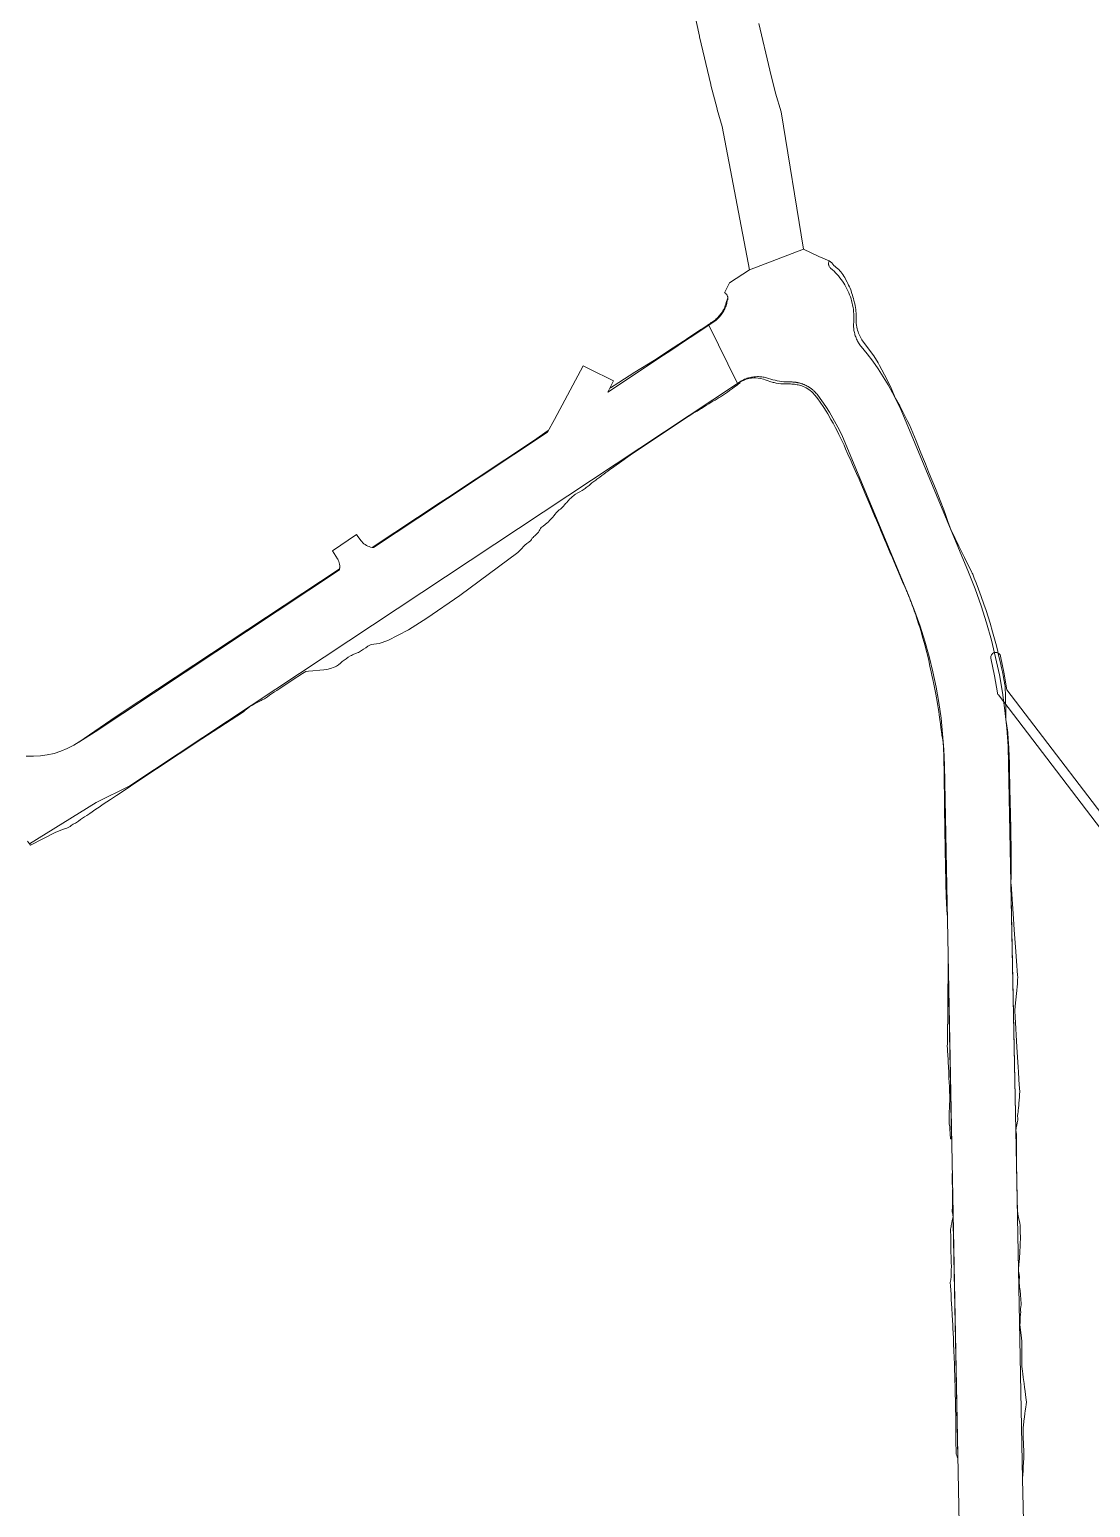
# Model space of a CAD drawing. Header units: inches. Extents: x 704148 to 723432, y 7075344 to 7101810.
# Drawn here: x 720169 to 720598, y 7085304 to 7085902 of the extents above; entities that cross this region are included whole.
import ezdxf

# ---------------------------------------------------------------- set-up
doc = ezdxf.new("R2010")
doc.units = ezdxf.units.IN
doc.header["$MEASUREMENT"] = 0
doc.layers.add('gisdb.gisadmin', color=7, linetype='Continuous', lineweight=9, true_color=0xccf5fc)

msp = doc.modelspace()

# ---------------------------------------------------------------- linework, layer by layer
at = {"layer": 'gisdb.gisadmin'}
for points in [[(720463.8205, 7085904.3184), (720468.2284, 7085885.3563), (720470.6295, 7085876.1181), (720472.81, 7085868.5493), (720481.9251, 7085813.0312), (720460.1099, 7085804.6595), (720449.0292, 7085862.5917), (720447.0461, 7085869.4752), (720446.9595, 7085869.7912), (720444.4766, 7085879.3445), (720444.3993, 7085879.6586), (720439.9232, 7085898.914), (720439.863, 7085899.1863), (720433.5519, 7085928.1522)], [(720545.5714, 7085255.9125), (720538.8024, 7085604.4166), (720538.5696, 7085610.8233), (720538.1223, 7085617.1642), (720537.4598, 7085623.4863), (720536.5829, 7085629.7822), (720535.4924, 7085636.0447), (720534.1897, 7085642.2665), (720532.6763, 7085648.4404), (720530.954, 7085654.5593), (720529.0246, 7085660.6162), (720526.8906, 7085666.6039), (720524.5542, 7085672.5157), (720498.723, 7085734.7608), (720497.6133, 7085737.3182), (720496.4223, 7085739.8387), (720495.1512, 7085742.3198), (720493.8012, 7085744.7588), (720492.3737, 7085747.1534), (720490.8703, 7085749.501), (720489.2924, 7085751.7992), (720487.6417, 7085754.0457), (720487.3517, 7085754.4139), (720487.0491, 7085754.7719), (720486.7343, 7085755.1191), (720486.3525, 7085755.5119), (720486.1787, 7085755.6749), (720486.0148, 7085755.8321), (720485.8354, 7085755.9892), (720485.6664, 7085756.1405), (720485.4815, 7085756.2915), (720485.3075, 7085756.4367), (720485.1173, 7085756.5815), (720484.9386, 7085756.7204), (720484.7433, 7085756.8587), (720484.5602, 7085756.9912), (720484.36, 7085757.123), (720484.1726, 7085757.2487), (720483.9677, 7085757.3738), (720483.7764, 7085757.4928), (720483.567, 7085757.611), (720483.3721, 7085757.7231), (720483.1583, 7085757.8343), (720482.96, 7085757.9393), (720482.742, 7085758.0433), (720482.5408, 7085758.1411), (720482.3187, 7085758.238), (720482.1148, 7085758.3284), (720481.8889, 7085758.4179), (720481.6827, 7085758.501), (720481.4529, 7085758.583), (720481.2448, 7085758.6585), (720481.0113, 7085758.7329), (720480.8312, 7085758.7913), (720480.8016, 7085758.7998), (720480.5645, 7085758.8676), (720480.3542, 7085758.9278), (720480.113, 7085758.9869), (720479.9024, 7085759.0393), (720479.657, 7085759.0906), (720479.4471, 7085759.1351), (720479.1969, 7085759.1785), (720478.9887, 7085759.2152), (720478.7326, 7085759.2507), (720478.5279, 7085759.2795), (720478.2633, 7085759.3069), (720478.0651, 7085759.3278), (720477.7865, 7085759.3471), (720477.6009, 7085759.3602), (720477.2909, 7085759.371), (720477.1359, 7085759.3766), (720476.6706, 7085759.3769), (720475.7659, 7085759.3778), (720474.8618, 7085759.4101), (720473.9594, 7085759.4739), (720473.0598, 7085759.5691), (720472.164, 7085759.6954), (720471.2731, 7085759.8529), (720470.3882, 7085760.0413), (720469.5105, 7085760.2603), (720468.6409, 7085760.5098), (720467.7805, 7085760.7894), (720467.3413, 7085760.9322), (720466.8975, 7085761.0599), (720466.4496, 7085761.1724), (720465.9982, 7085761.2695), (720465.5436, 7085761.3511), (720465.0866, 7085761.417), (720464.6275, 7085761.4674), (720464.167, 7085761.502), (720463.7056, 7085761.5208), (720463.2438, 7085761.5238), (720462.7822, 7085761.5111), (720462.3213, 7085761.4825), (720461.8616, 7085761.4382), (720461.4037, 7085761.3782), (720460.9482, 7085761.3026), (720460.4955, 7085761.2115), (720460.0808, 7085761.1131), (720459.8581, 7085761.0534), (720459.6295, 7085760.9919), (720459.4158, 7085760.9255), (720459.2203, 7085760.8658), (720459.19, 7085760.8554), (720458.9782, 7085760.7826), (720458.7552, 7085760.7049), (720458.7237, 7085760.6939), (720458.5457, 7085760.6249), (720458.3254, 7085760.5408), (720458.1189, 7085760.4525), (720457.9018, 7085760.3611), (720457.6982, 7085760.2657), (720457.4503, 7085760.1496), (720457.0748, 7085759.9577), (720456.8772, 7085759.8497), (720456.8673, 7085759.8514), (720456.182, 7085759.4458), (720455.1622, 7085758.7698), (720443.596, 7085782.2964), (720445.3169, 7085783.4372), (720445.6948, 7085783.697), (720446.0636, 7085783.9695), (720446.423, 7085784.2544), (720446.7724, 7085784.5513), (720447.1116, 7085784.8599), (720447.4401, 7085785.1798), (720447.7576, 7085785.5108), (720448.0636, 7085785.8523), (720448.3578, 7085786.204), (720448.64, 7085786.5655), (720448.9097, 7085786.9363), (720449.1666, 7085787.3162), (720449.4105, 7085787.7045), (720449.6411, 7085788.1009), (720449.858, 7085788.5049), (720450.0611, 7085788.916), (720450.2502, 7085789.3338), (720450.4249, 7085789.7577), (720450.5852, 7085790.1874), (720450.7307, 7085790.6222), (720450.8615, 7085791.0618), (720450.9772, 7085791.5055), (720451.2493, 7085792.5344), (720451.3002, 7085792.7465), (720451.3485, 7085793.0705), (720451.337, 7085793.5073), (720451.304, 7085793.6692), (720451.2716, 7085793.8284), (720451.2716, 7085793.8285), (720451.2497, 7085793.9356), (720451.0895, 7085794.3422), (720450.8611, 7085794.7147), (720450.5714, 7085795.042), (720450.4532, 7085795.136), (720450.315, 7085795.2459), (720450.3149, 7085795.2459), (720450.1332, 7085795.3662), (720450.1331, 7085795.3662), (720450.0715, 7085795.4002), (720449.9725, 7085795.4548), (720452.0002, 7085799.4721), (720460.1099, 7085804.6595), (720481.9251, 7085813.0312), (720488.1483, 7085810.1393), (720492.2119, 7085808.2913), (720492.2446, 7085808.2764), (720492.241, 7085808.2753), (720492.1476, 7085808.0385), (720492.0784, 7085807.7909), (720492.0349, 7085807.5376), (720492.0177, 7085807.2811), (720492.0268, 7085807.0242), (720492.0622, 7085806.7696), (720492.1236, 7085806.52), (720492.2102, 7085806.278), (720492.3212, 7085806.0462), (720492.4554, 7085805.8269), (720492.6114, 7085805.6226), (720492.7877, 7085805.4352), (720493.5859, 7085804.7447), (720494.2346, 7085804.1437), (720494.8625, 7085803.5211), (720495.4689, 7085802.8774), (720496.053, 7085802.2135), (720496.6143, 7085801.5301), (720497.1519, 7085800.828), (720497.6654, 7085800.108), (720498.1541, 7085799.371), (720498.6174, 7085798.6178), (720499.0549, 7085797.8493), (720499.466, 7085797.0663), (720499.8502, 7085796.2698), (720500.2071, 7085795.4608), (720500.5363, 7085794.64), (720500.8373, 7085793.8085), (720501.11, 7085792.9673), (720501.3538, 7085792.1173), (720501.5687, 7085791.2594), (720501.7542, 7085790.3948), (720501.9102, 7085789.5244), (720502.0365, 7085788.6491), (720502.133, 7085787.7701), (720502.1995, 7085786.8883), (720502.236, 7085786.0047), (720502.2424, 7085785.1205), (720502.2188, 7085784.2365), (720502.1651, 7085783.3538), (720502.1375, 7085782.9018), (720502.1251, 7085782.4491), (720502.1279, 7085781.9963), (720502.1458, 7085781.5438), (720502.1789, 7085781.0922), (720502.2272, 7085780.6419), (720502.2905, 7085780.1935), (720502.3688, 7085779.7475), (720502.4621, 7085779.3043), (720502.5701, 7085778.8646), (720502.6929, 7085778.4287), (720502.8301, 7085777.9972), (720502.9818, 7085777.5705), (720503.1477, 7085777.1491), (720503.3277, 7085776.7336), (720503.5215, 7085776.3243), (720503.7289, 7085775.9217), (720503.9497, 7085775.5264), (720504.1836, 7085775.1386), (720504.4304, 7085774.7589), (720504.6898, 7085774.3877), (720504.9615, 7085774.0255), (720505.2452, 7085773.6725), (720507.6084, 7085770.7327), (720509.8721, 7085767.7157), (720512.034, 7085764.6249), (720514.0914, 7085761.4636), (720516.0422, 7085758.2354), (720517.8842, 7085754.9439), (720519.6153, 7085751.5927), (720521.2336, 7085748.1857), (720522.7372, 7085744.7265), (720548.5685, 7085682.4814), (720551.2297, 7085675.7477), (720553.6605, 7085668.9274), (720555.858, 7085662.0284), (720557.8199, 7085655.0587), (720559.5437, 7085648.0264), (720561.0275, 7085640.9396), (720562.2696, 7085633.8064), (720563.2685, 7085626.6351), (720564.0231, 7085619.434), (720564.5325, 7085612.2114), (720564.7961, 7085604.9757), (720567.6716, 7085456.9381), (720570.4107, 7085315.9209), (720570.4107, 7085315.9208), (720570.7374, 7085299.1021)], [(720167.8549, 7085608.1873), (720170.6852, 7085608.0765), (720173.5143, 7085608.2129), (720176.3208, 7085608.5954), (720179.0833, 7085609.2209), (720181.7807, 7085610.0849), (720184.3926, 7085611.1807), (720187.108, 7085612.6099), (720195.6135, 7085618.0231), (720206.8236, 7085625.3442), (720294.4632, 7085683.4389), (720294.5162, 7085684.5332), (720294.4941, 7085685.0999), (720294.4228, 7085685.6624), (720294.3028, 7085686.2164), (720294.3027, 7085686.2166), (720294.3027, 7085686.2168), (720294.1348, 7085686.7582), (720293.9203, 7085687.2831), (720293.661, 7085687.7871), (720293.6609, 7085687.7874), (720293.6607, 7085687.7877), (720293.6133, 7085687.8797), (720291.5161, 7085691.1134), (720301.2541, 7085697.6962), (720301.5287, 7085697.319), (720302.9848, 7085695.3186), (720302.9849, 7085695.3184), (720303.3653, 7085694.8409), (720303.7861, 7085694.3983), (720304.2437, 7085693.9942), (720304.2438, 7085693.9941), (720304.2439, 7085693.9941), (720304.735, 7085693.6313), (720305.256, 7085693.3127), (720305.8027, 7085693.0407), (720306.3711, 7085692.8173), (720306.9567, 7085692.6444), (720307.5553, 7085692.5232), (720308.0739, 7085692.4612), (720378.4757, 7085739.1293), (720381.2145, 7085744.2031), (720392.8977, 7085765.8467), (720395.2545, 7085764.6998), (720405.1829, 7085759.8678), (720402.8474, 7085755.2849), (720402.8475, 7085755.285), (720402.8475, 7085755.2849), (720419.6217, 7085766.4043), (720419.6218, 7085766.4043), (720423.9016, 7085769.288), (720428.27, 7085772.1377), (720434.1758, 7085776.1124), (720438.0267, 7085778.6046), (720438.5796, 7085778.9711), (720443.596, 7085782.2964), (720455.1622, 7085758.7698), (720209.7319, 7085596.0784), (720196.1205, 7085589.3473), (720169.1621, 7085572.6732), (720168.3445, 7085573.6979)], [(720663.0069, 7085498.765), (720560.6403, 7085632.8506), (720560.4811, 7085633.0941), (720560.3391, 7085633.4126), (720560.2586, 7085633.7268), (720559.0839, 7085640.5855), (720557.6152, 7085647.6686), (720557.5982, 7085647.7611), (720557.5738, 7085648.109), (720557.6101, 7085648.4558), (720557.7061, 7085648.791), (720557.8589, 7085649.1045), (720558.0638, 7085649.3866), (720558.3145, 7085649.6289), (720558.6035, 7085649.824), (720558.922, 7085649.9659), (720559.2603, 7085650.0504), (720559.6082, 7085650.0749), (720559.955, 7085650.0385), (720560.2902, 7085649.9425), (720560.6037, 7085649.7897), (720560.8858, 7085649.5849), (720561.1281, 7085649.3341), (720561.3232, 7085649.0452), (720561.4651, 7085648.7266), (720561.5326, 7085648.4809), (720563.0087, 7085641.3624), (720563.0217, 7085641.2939), (720564.1189, 7085634.8872), (720666.1415, 7085501.2523)]]:
    msp.add_lwpolyline(points, dxfattribs=at)
for points in [[(720565.7315, 7085556.9173), (720565.7296, 7085556.9155), (720564.7961, 7085604.9757), (720564.5325, 7085612.2114), (720564.0231, 7085619.434), (720563.2685, 7085626.6351), (720562.2696, 7085633.8064), (720561.0275, 7085640.9396), (720559.5437, 7085648.0264), (720557.8199, 7085655.0587), (720555.858, 7085662.0284), (720553.6605, 7085668.9274), (720551.2297, 7085675.7477), (720548.5685, 7085682.4814), (720522.7372, 7085744.7265), (720521.2336, 7085748.1857), (720519.6153, 7085751.5927), (720517.8842, 7085754.9439), (720516.0422, 7085758.2354), (720514.0914, 7085761.4636), (720512.034, 7085764.6249), (720509.8721, 7085767.7157), (720507.6084, 7085770.7327), (720505.2452, 7085773.6725), (720504.9615, 7085774.0255), (720504.6898, 7085774.3877), (720504.4304, 7085774.7589), (720504.1836, 7085775.1386), (720503.9497, 7085775.5264), (720503.7289, 7085775.9217), (720503.5215, 7085776.3243), (720503.3277, 7085776.7336), (720503.1477, 7085777.1491), (720502.9818, 7085777.5705), (720502.8301, 7085777.9972), (720502.6929, 7085778.4287), (720502.5701, 7085778.8646), (720502.4621, 7085779.3043), (720502.3688, 7085779.7475), (720502.2905, 7085780.1935), (720502.2272, 7085780.6419), (720502.1789, 7085781.0922), (720502.1458, 7085781.5438), (720502.1279, 7085781.9963), (720502.1251, 7085782.4491), (720502.1375, 7085782.9018), (720502.1651, 7085783.3538), (720502.2188, 7085784.2365), (720502.2424, 7085785.1205), (720502.236, 7085786.0047), (720502.1995, 7085786.8883), (720502.133, 7085787.7701), (720502.0365, 7085788.6491), (720501.9102, 7085789.5244), (720501.7542, 7085790.3948), (720501.5687, 7085791.2594), (720501.3538, 7085792.1173), (720501.11, 7085792.9673), (720500.8373, 7085793.8085), (720500.5363, 7085794.64), (720500.2071, 7085795.4608), (720499.8502, 7085796.2698), (720499.466, 7085797.0663), (720499.0549, 7085797.8493), (720498.6174, 7085798.6178), (720498.1541, 7085799.371), (720497.6654, 7085800.108), (720497.1519, 7085800.828), (720496.6143, 7085801.5301), (720496.053, 7085802.2135), (720495.4689, 7085802.8774), (720494.8625, 7085803.5211), (720494.2346, 7085804.1437), (720493.5859, 7085804.7447), (720492.7877, 7085805.4352), (720492.6114, 7085805.6226), (720492.4554, 7085805.8269), (720492.3212, 7085806.0462), (720492.2102, 7085806.278), (720492.1236, 7085806.52), (720492.0622, 7085806.7696), (720492.0268, 7085807.0242), (720492.0177, 7085807.2811), (720492.0349, 7085807.5376), (720492.0784, 7085807.7909), (720492.1476, 7085808.0385), (720492.241, 7085808.2753), (720492.2446, 7085808.2764), (720493.317, 7085807.5358), (720493.6957, 7085806.9483), (720494.1816, 7085806.5137), (720494.6711, 7085806.0852), (720495.1487, 7085805.6415), (720495.6691, 7085805.2566), (720496.148, 7085804.8165), (720496.5911, 7085804.3304), (720497.0211, 7085803.8292), (720497.4273, 7085803.2994), (720497.8205, 7085802.7559), (720498.1867, 7085802.1812), (720498.5413, 7085801.5956), (720498.8808, 7085800.9951), (720499.5178, 7085799.7551), (720499.8281, 7085799.1318), (720500.1358, 7085798.5096), (720500.4274, 7085797.8729), (720500.7051, 7085797.2245), (720500.9641, 7085796.5594), (720501.4443, 7085795.2013), (720501.6647, 7085794.5081), (720501.8648, 7085793.798), (720502.051, 7085793.0785), (720502.2192, 7085792.3455), (720502.5957, 7085790.9406), (720502.7553, 7085790.2163), (720502.894, 7085789.4763), (720503.0109, 7085788.72), (720503.1047, 7085787.9468), (720503.1741, 7085787.1558), (720503.2175, 7085786.3461), (720503.2331, 7085785.5165), (720503.2191, 7085784.6658), (720503.1938, 7085783.8127), (720503.2195, 7085783.017), (720503.2913, 7085782.2726), (720503.4019, 7085781.5711), (720503.5461, 7085780.9065), (720503.7201, 7085780.2741), (720503.9209, 7085779.6704), (720504.1465, 7085779.0926), (720504.395, 7085778.5382), (720505.4486, 7085776.3963), (720508.5747, 7085772.2784), (720510.2995, 7085769.9875), (720512.103, 7085767.0507), (720512.6665, 7085766.0496), (720515.5732, 7085760.462), (720517.2521, 7085756.8405), (720519.1099, 7085752.6996), (720520.7922, 7085749.744), (720523.8336, 7085743.8303), (720524.7422, 7085742.0419), (720526.0348, 7085738.7889), (720527.3561, 7085735.5479), (720529.0536, 7085731.3802), (720529.9958, 7085729.0645), (720531.1258, 7085726.2854), (720532.4432, 7085723.0427), (720533.3836, 7085720.7262), (720534.5113, 7085717.9461), (720535.4505, 7085715.6292), (720537.1397, 7085711.4581), (720538.5535, 7085707.714), (720539.4012, 7085705.3591), (720540.4177, 7085702.5328), (720541.4333, 7085699.7062), (720543.1746, 7085696.0981), (720544.722, 7085692.9508), (720545.3856, 7085691.6022), (720546.935, 7085688.4558), (720547.821, 7085686.658), (720548.9291, 7085684.4112), (720549.827, 7085682.5911), (720550.0929, 7085682.1213), (720550.2966, 7085681.6258), (720550.8994, 7085680.1361), (720551.6862, 7085678.1431), (720552.6424, 7085675.641), (720553.7494, 7085672.6233), (720554.8123, 7085669.5897), (720555.6641, 7085667.0499), (720556.4849, 7085664.4997), (720557.2746, 7085661.9397), (720558.3277, 7085658.3396), (720559.5913, 7085653.6851), (720560.2491, 7085651.0873), (720560.7526, 7085649.0033), (720561.4697, 7085645.8682), (720561.9223, 7085643.7723), (720562.2484, 7085642.1974), (720562.6652, 7085640.0938), (720562.8659, 7085639.0404), (720563.0615, 7085637.9861), (720563.1574, 7085637.4586), (720563.252, 7085636.9308), (720563.3453, 7085636.4027), (720563.3755, 7085635.8643), (720563.4257, 7085634.7865), (720563.4707, 7085633.7092), (720563.5451, 7085631.5559), (720563.5745, 7085630.4799), (720563.6253, 7085627.7924), (720563.6438, 7085625.1084), (720563.6395, 7085623.4999), (720563.7158, 7085622.9724), (720563.9661, 7085621.3915), (720564.1132, 7085620.3349), (720564.3241, 7085618.7482), (720564.42, 7085617.6863), (720564.6247, 7085615.0284), (720564.7314, 7085613.4325), (720564.8546, 7085611.3034), (720564.9081, 7085610.2383), (720564.9561, 7085609.173), (720565.0181, 7085607.5745), (720565.0678, 7085605.9756), (720565.105, 7085604.4141), (720565.1597, 7085601.9147), (720565.1922, 7085600.415), (720565.2567, 7085597.4157), (720565.3309, 7085593.9165), (720565.3937, 7085590.9171), (720565.4144, 7085589.9174), (720565.4453, 7085588.4177), (720565.4964, 7085585.9182), (720565.557, 7085582.9188), (720565.6069, 7085580.4193), (720565.6562, 7085577.9198), (720565.705, 7085575.4203), (720565.7627, 7085572.4208), (720565.7723, 7085571.9209), (720565.8008, 7085570.4212), (720565.8291, 7085568.9214), (720565.8479, 7085567.4215), (720565.8527, 7085566.4214), (720565.8403, 7085565.421), (720565.8278, 7085564.4206), (720565.8025, 7085562.4197), (720565.7833, 7085560.919), (720565.7639, 7085559.4184)], [(720445.3169, 7085783.4372), (720443.596, 7085782.2964), (720443.4463, 7085782.5556), (720443.8065, 7085782.7938), (720444.2236, 7085783.0696), (720444.6406, 7085783.3454), (720445.0577, 7085783.6212), (720445.4716, 7085783.9017), (720445.8752, 7085784.1977), (720446.2683, 7085784.5098), (720446.6506, 7085784.838), (720447.0221, 7085785.1826), (720447.3825, 7085785.5438), (720447.7316, 7085785.9221), (720448.069, 7085786.318), (720448.3945, 7085786.732), (720448.7075, 7085787.1647), (720449.0075, 7085787.6171), (720449.2938, 7085788.0902), (720449.5656, 7085788.585), (720449.822, 7085789.1032), (720450.0619, 7085789.6463), (720450.2837, 7085790.2167), (720450.4858, 7085790.8167), (720450.6659, 7085791.4499), (720451.3372, 7085793.4322), (720451.3151, 7085793.6146), (720451.337, 7085793.5073), (720451.3485, 7085793.0705), (720451.3002, 7085792.7465), (720451.2493, 7085792.5344), (720450.9772, 7085791.5055), (720450.8615, 7085791.0618), (720450.7307, 7085790.6222), (720450.5852, 7085790.1874), (720450.4249, 7085789.7577), (720450.2502, 7085789.3338), (720450.0611, 7085788.916), (720449.858, 7085788.5049), (720449.6411, 7085788.1009), (720449.4105, 7085787.7045), (720449.1666, 7085787.3162), (720448.9097, 7085786.9363), (720448.64, 7085786.5655), (720448.3578, 7085786.204), (720448.0636, 7085785.8523), (720447.7576, 7085785.5108), (720447.4401, 7085785.1798), (720447.1116, 7085784.8599), (720446.7724, 7085784.5513), (720446.423, 7085784.2544), (720446.0636, 7085783.9695), (720445.6948, 7085783.697)], [(720419.6217, 7085766.4043), (720402.8474, 7085755.2849), (720403.669, 7085756.897), (720403.8862, 7085757.0455), (720407.2916, 7085759.148), (720413.8055, 7085763.3259), (720421.6669, 7085768.2303), (720427.3419, 7085771.894), (720433.3801, 7085775.8988), (720434.6313, 7085776.7262), (720436.7166, 7085778.1052), (720438.3848, 7085779.2084), (720438.8018, 7085779.4842), (720439.2189, 7085779.76), (720439.6359, 7085780.0358), (720440.053, 7085780.3116), (720440.4701, 7085780.5874), (720440.8871, 7085780.8632), (720441.3042, 7085781.139), (720441.7212, 7085781.4148), (720442.1383, 7085781.6906), (720442.5553, 7085781.9664), (720442.9724, 7085782.2422), (720443.4463, 7085782.5556), (720443.596, 7085782.2964), (720438.5796, 7085778.9711), (720438.0267, 7085778.6046), (720434.1758, 7085776.1124)], [(720261.3946, 7085629.9307), (720260.0617, 7085629.2147), (720260.0475, 7085629.2481), (720259.4149, 7085628.8671), (720259.1875, 7085628.7355), (720258.7377, 7085628.5091), (720258.2982, 7085628.2672), (720257.8866, 7085627.9831), (720257.4904, 7085627.6759), (720256.7128, 7085627.039), (720256.3239, 7085626.7207), (720255.5459, 7085626.0832), (720255.1407, 7085625.7907), (720238.7858, 7085615.17), (720220.4315, 7085603.0142), (720213.6951, 7085598.5061), (720209.9036, 7085595.9725), (720208.2184, 7085594.8462), (720204.3297, 7085592.2466), (720201.8982, 7085590.6207), (720198.9372, 7085588.6656), (720197.2443, 7085587.5492), (720195.9749, 7085586.7112), (720193.4781, 7085585.0099), (720192.2372, 7085584.1646), (720191.4099, 7085583.6011), (720190.5827, 7085583.0375), (720189.7554, 7085582.474), (720188.9281, 7085581.9105), (720188.0869, 7085581.3695), (720187.6638, 7085581.103), (720186.8178, 7085580.5699), (720185.9712, 7085580.0376), (720185.5668, 7085579.7408), (720184.6935, 7085579.2517), (720184.2686, 7085578.9881), (720182.8397, 7085578.659), (720179.7131, 7085577.3705), (720169.536, 7085572.2046), (720169.1621, 7085572.6732), (720196.1205, 7085589.3473), (720209.7319, 7085596.0784), (720455.1622, 7085758.7698), (720455.4587, 7085758.4086), (720454.061, 7085757.3697), (720453.2573, 7085756.7723), (720452.8554, 7085756.4736), (720452.0517, 7085755.8761), (720451.248, 7085755.2787), (720450.8439, 7085754.9833), (720450.427, 7085754.7073), (720449.5931, 7085754.1554), (720449.1732, 7085753.8839), (720448.738, 7085753.6355), (720448.3028, 7085753.387), (720447.8768, 7085753.1247), (720447.4509, 7085752.8623), (720446.1731, 7085752.0751), (720445.3211, 7085751.5504), (720444.4688, 7085751.0263), (720443.616, 7085750.5028), (720442.7628, 7085749.98), (720441.9092, 7085749.4578), (720441.0552, 7085748.9363), (720440.628, 7085748.6758), (720440.2007, 7085748.4155), (720439.3457, 7085747.8953), (720438.9181, 7085747.6355), (720438.0625, 7085747.1163), (720437.2065, 7085746.5977), (720436.35, 7085746.0798), (720435.9216, 7085745.8211), (720435.4931, 7085745.5626), (720435.3244, 7085745.4609), (720434.6506, 7085745.0238), (720427.9972, 7085740.5816), (720422.8172, 7085737.0641), (720415.5373, 7085732.2294), (720413.8785, 7085731.1121), (720412.6225, 7085730.292), (720412.2043, 7085730.0179), (720411.7961, 7085729.7287), (720408.5485, 7085727.3882), (720405.2734, 7085725.0893), (720405.132, 7085724.996), (720403.6423, 7085723.9301), (720402.8228, 7085723.3566), (720402.415, 7085723.0668), (720402.0159, 7085722.7638), (720401.2179, 7085722.1577), (720400.4202, 7085721.5513), (720399.6227, 7085720.9445), (720399.224, 7085720.6409), (720398.8254, 7085720.3373), (720398.4269, 7085720.0335), (720398.028, 7085719.7303), (720397.6083, 7085719.4585), (720397.1887, 7085719.1866), (720396.7775, 7085718.9019), (720396.397, 7085718.571), (720396.0165, 7085718.2401), (720395.6361, 7085717.909), (720395.2557, 7085717.5778), (720394.8737, 7085717.2492), (720394.0605, 7085716.666), (720393.654, 7085716.3743), (720393.2488, 7085716.0806), (720392.3921, 7085715.5631), (720391.5441, 7085715.0325), (720390.689, 7085714.5125), (720389.8297, 7085713.9989), (720389.4241, 7085713.7058), (720389.0186, 7085713.4126), (720388.6017, 7085713.1366), (720388.2227, 7085712.8034), (720387.8437, 7085712.4701), (720387.4747, 7085712.1219), (720386.7759, 7085711.3661), (720386.0983, 7085710.5785), (720385.7577, 7085710.1874), (720385.4196, 7085709.7924), (720384.7358, 7085709.014), (720384.3774, 7085708.6498), (720384.019, 7085708.2855), (720383.642, 7085707.9492), (720383.2244, 7085707.6743), (720382.8361, 7085707.355), (720382.1398, 7085706.5956), (720381.4438, 7085705.8357), (720381.0959, 7085705.4556), (720380.4385, 7085704.6373), (720379.7418, 7085703.8785), (720379.3935, 7085703.499), (720378.6873, 7085702.7545), (720378.3221, 7085702.4004), (720377.5701, 7085701.7248), (720376.7539, 7085701.1462), (720375.9472, 7085700.5533), (720375.6392, 7085700.113), (720375.3486, 7085699.6465), (720375.0579, 7085699.1801), (720374.7672, 7085698.7136), (720374.4541, 7085698.2811), (720373.7201, 7085697.5783), (720373.353, 7085697.2272), (720372.9257, 7085696.9669), (720372.5968, 7085696.558), (720372.2533, 7085696.1713), (720371.9735, 7085695.6884), (720371.6755, 7085695.2331), (720370.8562, 7085694.6591), (720370.4437, 7085694.3764), (720370.0685, 7085694.0375), (720369.3182, 7085693.3595), (720368.943, 7085693.0206), (720368.5678, 7085692.6816), (720368.2754, 7085692.2178), (720367.5452, 7085691.5094), (720366.8094, 7085690.8095), (720366.4339, 7085690.4711), (720343.0036, 7085673.027), (720329.7078, 7085663.8482), (720322.2296, 7085659.162), (720313.9862, 7085654.821), (720310.4617, 7085653.6449), (720309.3106, 7085653.5714), (720308.2067, 7085653.4269), (720307.1513, 7085653.209), (720306.6549, 7085653.053), (720305.8106, 7085652.5168), (720304.9817, 7085651.9572), (720304.1529, 7085651.3977), (720302.8853, 7085650.595), (720302.024, 7085650.0846), (720301.5673, 7085649.8685), (720300.6507, 7085649.4413), (720300.1265, 7085649.3271), (720299.7023, 7085649.0621), (720299.2436, 7085648.8492), (720298.7848, 7085648.6363), (720297.9432, 7085648.0961), (720297.1295, 7085647.5137), (720296.3226, 7085646.921), (720295.5168, 7085646.3267), (720294.7412, 7085645.6869), (720293.9846, 7085645.0183), (720293.1508, 7085644.4663), (720292.6903, 7085644.256), (720292.1956, 7085644.0974), (720290.718, 7085643.6114), (720289.2359, 7085643.1324), (720288.1265, 7085642.9962), (720286.4094, 7085642.8717), (720283.5816, 7085642.6129), (720281.9104, 7085642.4191), (720280.7974, 7085642.2882), (720279.498, 7085641.5336), (720275.3209, 7085638.7855), (720270.7304, 7085635.7561), (720269.8883, 7085635.2165), (720269.0255, 7085634.7081), (720268.17, 7085634.1889), (720267.3536, 7085633.6105), (720266.9455, 7085633.3213), (720266.1293, 7085632.7426), (720265.3133, 7085632.1636), (720264.4796, 7085631.6115), (720264.062, 7085631.3364), (720263.1873, 7085630.8462), (720262.7395, 7085630.6167)], [(720466.4496, 7085761.1724), (720466.8975, 7085761.0599), (720467.3413, 7085760.9322), (720467.7805, 7085760.7894), (720468.6409, 7085760.5098), (720469.5105, 7085760.2603), (720470.3882, 7085760.0413), (720471.2731, 7085759.8529), (720472.164, 7085759.6954), (720473.0598, 7085759.5691), (720473.9594, 7085759.4739), (720474.8618, 7085759.4101), (720475.7659, 7085759.3778), (720476.6706, 7085759.3769), (720477.1359, 7085759.3766), (720477.2909, 7085759.371), (720477.6009, 7085759.3602), (720477.7865, 7085759.3471), (720478.0651, 7085759.3278), (720478.2633, 7085759.3069), (720478.5279, 7085759.2795), (720478.7326, 7085759.2507), (720478.9887, 7085759.2152), (720479.1969, 7085759.1785), (720479.4471, 7085759.1351), (720479.657, 7085759.0906), (720479.9024, 7085759.0393), (720480.113, 7085758.9869), (720480.3542, 7085758.9278), (720480.5645, 7085758.8676), (720480.8016, 7085758.7998), (720480.8312, 7085758.7913), (720481.0113, 7085758.7329), (720481.2448, 7085758.6585), (720481.4529, 7085758.583), (720481.6827, 7085758.501), (720481.8889, 7085758.4179), (720482.1148, 7085758.3284), (720482.3187, 7085758.238), (720482.5408, 7085758.1411), (720482.742, 7085758.0433), (720482.96, 7085757.9393), (720483.1583, 7085757.8343), (720483.3721, 7085757.7231), (720483.567, 7085757.611), (720483.7764, 7085757.4928), (720483.9677, 7085757.3738), (720484.1726, 7085757.2487), (720484.36, 7085757.123), (720484.5602, 7085756.9912), (720484.7433, 7085756.8587), (720484.9386, 7085756.7204), (720485.1173, 7085756.5815), (720485.3075, 7085756.4367), (720485.4815, 7085756.2915), (720485.6664, 7085756.1405), (720485.8354, 7085755.9892), (720486.0148, 7085755.8321), (720486.1787, 7085755.6749), (720486.3525, 7085755.5119), (720486.7343, 7085755.1191), (720487.0491, 7085754.7719), (720487.3517, 7085754.4139), (720487.6417, 7085754.0457), (720489.2924, 7085751.7992), (720490.8703, 7085749.501), (720492.3737, 7085747.1534), (720493.8012, 7085744.7588), (720495.1512, 7085742.3198), (720496.4223, 7085739.8387), (720497.6133, 7085737.3182), (720498.723, 7085734.7608), (720524.5542, 7085672.5157), (720526.8906, 7085666.6039), (720529.0246, 7085660.6162), (720530.954, 7085654.5593), (720532.6763, 7085648.4404), (720534.1897, 7085642.2665), (720535.4924, 7085636.0447), (720536.5829, 7085629.7822), (720537.4598, 7085623.4863), (720538.1223, 7085617.1642), (720538.5696, 7085610.8233), (720538.8024, 7085604.4166), (720539.9791, 7085543.8255), (720539.9618, 7085543.9144), (720539.8298, 7085546.4123), (720539.7242, 7085548.4106), (720539.6714, 7085549.4098), (720539.5922, 7085550.9085), (720539.5658, 7085551.4081), (720539.5478, 7085551.9079), (720539.533, 7085552.4077), (720539.5033, 7085553.4073), (720539.4884, 7085553.9071), (720539.4736, 7085554.4069), (720539.4628, 7085554.9068), (720539.4316, 7085556.4064), (720539.4211, 7085556.9063), (720539.4003, 7085557.9061), (720539.3899, 7085558.406), (720539.3587, 7085559.9057), (720539.3379, 7085560.9055), (720539.307, 7085562.4052), (720539.2762, 7085563.9048), (720539.2558, 7085564.9046), (720539.2355, 7085565.9044), (720539.1952, 7085567.904), (720539.1752, 7085568.9038), (720539.1354, 7085570.9034), (720539.0959, 7085572.903), (720539.0764, 7085573.9028), (720539.0511, 7085575.4026), (720539.0293, 7085576.9025), (720539.0077, 7085578.4024), (720538.9863, 7085579.9022), (720538.9651, 7085581.4021), (720538.9233, 7085584.4019), (720538.9096, 7085585.4018), (720538.8959, 7085586.4017), (720538.8891, 7085586.9017), (720538.8689, 7085588.4015), (720538.8555, 7085589.4015), (720538.8488, 7085589.9014), (720538.8355, 7085590.9014), (720538.8289, 7085591.4013), (720538.8158, 7085592.4013), (720538.8027, 7085593.4012), (720538.7705, 7085595.9011), (720538.7451, 7085597.9009), (720538.7263, 7085599.4009), (720538.7201, 7085599.9008), (720538.7077, 7085600.9008), (720538.6954, 7085601.9007), (720538.6331, 7085606.2735), (720538.5831, 7085608.1417), (720538.5512, 7085609.0757), (720538.495, 7085610.4763), (720538.4809, 7085611.8356), (720538.3511, 7085613.3163), (720538.1503, 7085614.6674), (720537.9309, 7085616.0553), (720537.8553, 7085616.5174), (720537.7786, 7085616.9792), (720537.6545, 7085617.9049), (720537.4151, 7085619.7561), (720537.2492, 7085621.1454), (720537.0128, 7085622.9956), (720536.8879, 7085623.9197), (720536.7586, 7085624.8431), (720536.5561, 7085626.227), (720536.3436, 7085627.6092), (720536.1963, 7085628.5298), (720536.0446, 7085629.4495), (720535.8086, 7085630.8276), (720535.6458, 7085631.7453), (720535.3932, 7085633.1202), (720535.1306, 7085634.4932), (720534.858, 7085635.8641), (720534.5755, 7085637.2328), (720534.1833, 7085639.0543), (720533.7974, 7085640.877), (720533.4947, 7085642.2412), (720532.9993, 7085644.5174), (720532.4892, 7085646.7912), (720531.9512, 7085649.0592), (720531.6149, 7085650.4171), (720531.0322, 7085652.6752), (720530.546, 7085654.4769), (720530.1697, 7085655.8252), (720529.2528, 7085658.9613), (720528.8433, 7085660.3008), (720528.4238, 7085661.6375), (720527.8491, 7085663.4153), (720527.2568, 7085665.1877), (720526.6623, 7085666.9045), (720526.4797, 7085667.3905), (720526.484, 7085667.3926), (720526.3235, 7085667.8315), (720526.162, 7085668.27), (720525.9993, 7085668.7082), (720525.8356, 7085669.1459), (720525.6708, 7085669.5833), (720525.5049, 7085670.0202), (720525.3379, 7085670.4568), (720525.1699, 7085670.893), (720525.0004, 7085671.3289), (720524.8305, 7085671.7641), (720524.6592, 7085672.1991), (720524.5367, 7085672.5085), (720524.4835, 7085672.6424), (720524.2988, 7085673.1071), (720524.1141, 7085673.5718), (720523.9202, 7085674.0327), (720523.7236, 7085674.4925), (720523.5271, 7085674.9522), (720523.3305, 7085675.412), (720523.134, 7085675.8718), (720522.9407, 7085676.3329), (720522.3454, 7085677.7099), (720521.5569, 7085679.5481), (720520.9674, 7085680.9275), (720518.415, 7085686.9057), (720517.8264, 7085688.2855), (720517.2381, 7085689.6654), (720516.846, 7085690.5854), (720516.258, 7085691.9654), (720515.8661, 7085692.8855), (720515.2784, 7085694.2656), (720514.6909, 7085695.6458), (720514.1036, 7085697.0262), (720513.3209, 7085698.8667), (720512.5384, 7085700.7074), (720511.3654, 7085703.4687), (720510.5838, 7085705.3097), (720509.6073, 7085707.6112), (720508.6314, 7085709.9129), (720507.468, 7085712.6781), (720506.7092, 7085714.5287), (720506.1255, 7085715.9105), (720505.3476, 7085717.753), (720504.3566, 7085720.0485), (720503.3431, 7085722.3346), (720501.7184, 7085725.9911), (720501.1111, 7085727.3584), (720499.8438, 7085730.2119), (720498.8769, 7085732.3908), (720498.2685, 7085733.7623), (720497.8771, 7085734.6449), (720497.1599, 7085736.2121), (720496.2198, 7085738.1493), (720495.4332, 7085739.6808), (720494.8234, 7085740.8184), (720493.818, 7085742.7193), (720492.9874, 7085744.2259), (720491.6853, 7085746.4546), (720491.0093, 7085747.5542), (720490.0823, 7085749.0045), (720488.6375, 7085751.1448), (720487.6388, 7085752.5475), (720486.6051, 7085753.9247), (720485.4333, 7085755.1923), (720484.443, 7085756.0465), (720482.9741, 7085757.0443), (720481.2583, 7085757.796), (720479.8031, 7085758.1764), (720479.292, 7085758.2715), (720478.7675, 7085758.3497), (720478.2523, 7085758.4322), (720477.1894, 7085758.5525), (720476.6305, 7085758.5785), (720476.0514, 7085758.5792), (720475.4605, 7085758.5622), (720474.8875, 7085758.5572), (720473.795, 7085758.585), (720472.7648, 7085758.6569), (720471.788, 7085758.7668), (720470.8576, 7085758.9102), (720469.992, 7085759.1102), (720469.5698, 7085759.2174), (720468.3517, 7085759.577), (720467.5772, 7085759.848), (720467.2078, 7085760.0014), (720466.4636, 7085760.296), (720465.6878, 7085760.5433), (720464.4758, 7085760.8343), (720463.6333, 7085760.9688), (720462.3032, 7085761.055), (720461.8406, 7085761.0492), (720460.8834, 7085760.9784), (720460.3715, 7085760.8879), (720459.3091, 7085760.6315), (720458.7557, 7085760.46), (720458.1847, 7085760.2544), (720457.5929, 7085760.0089), (720456.9757, 7085759.7155), (720456.7166, 7085759.5746), (720456.3263, 7085759.3622), (720456.1012, 7085758.8168), (720455.6685, 7085758.5645), (720455.4587, 7085758.4086), (720455.1622, 7085758.7698), (720456.182, 7085759.4458), (720456.8673, 7085759.8514), (720456.8772, 7085759.8497), (720457.0748, 7085759.9577), (720457.4503, 7085760.1496), (720457.6982, 7085760.2657), (720457.9018, 7085760.3611), (720458.1189, 7085760.4525), (720458.3254, 7085760.5408), (720458.5457, 7085760.6249), (720458.7237, 7085760.6939), (720458.7552, 7085760.7049), (720458.9782, 7085760.7826), (720459.19, 7085760.8554), (720459.2203, 7085760.8658), (720459.4158, 7085760.9255), (720459.6295, 7085760.9919), (720459.8581, 7085761.0534), (720460.0808, 7085761.1131), (720460.4955, 7085761.2115), (720460.9482, 7085761.3026), (720461.4037, 7085761.3782), (720461.8616, 7085761.4382), (720462.3213, 7085761.4825), (720462.7822, 7085761.5111), (720463.2438, 7085761.5238), (720463.7056, 7085761.5208), (720464.167, 7085761.502), (720464.6275, 7085761.4674), (720465.0866, 7085761.417), (720465.5436, 7085761.3511), (720465.9982, 7085761.2695)], [(720335.1943, 7085710.4389), (720308.074, 7085692.4613), (720307.6368, 7085692.5141), (720335.0604, 7085710.6514), (720337.9796, 7085712.5821), (720372.8396, 7085735.5866), (720378.7372, 7085739.7822), (720378.4757, 7085739.1293), (720338.055, 7085712.3352)], [(720195.6135, 7085618.0231), (720189.0165, 7085613.8245), (720189.0155, 7085613.843), (720201.9791, 7085622.6225), (720206.1808, 7085625.4586), (720294.2897, 7085683.6866), (720294.5162, 7085684.5333), (720294.4632, 7085683.4389), (720206.8236, 7085625.3442)], [(720567.6716, 7085456.9381), (720565.739, 7085556.4312), (720565.7616, 7085556.4178), (720566.74, 7085542.4341), (720567.0545, 7085537.9394), (720567.5438, 7085530.9476), (720567.9365, 7085525.4542), (720568.4041, 7085519.4621), (720568.4493, 7085518.9629), (720568.4537, 7085518.4629), (720568.4339, 7085517.9624), (720568.3255, 7085515.9599), (720568.2704, 7085514.9587), (720568.1371, 7085513.4558), (720567.6023, 7085508.4445), (720567.2884, 7085505.4378), (720567.4354, 7085502.4401), (720567.5412, 7085500.4418), (720567.6765, 7085497.9439), (720567.8152, 7085495.4462), (720568.1028, 7085490.4508), (720568.3425, 7085486.4547), (720568.5908, 7085482.4588), (720568.7182, 7085480.4609), (720568.9134, 7085477.4641), (720569.0462, 7085475.4663), (720569.1472, 7085473.968), (720569.2494, 7085472.4697), (720569.2028, 7085471.4686), (720569.1226, 7085470.4668), (720569.0066, 7085468.9643), (720568.9279, 7085467.9626), (720568.8492, 7085466.9609), (720568.7706, 7085465.9592), (720568.691, 7085464.9574), (720568.6353, 7085464.4562), (720568.4777, 7085463.453), (720568.4007, 7085462.9514), (720568.4327, 7085462.4519), (720568.4643, 7085461.9525), (720568.4955, 7085461.453), (720568.5034, 7085460.953), (720568.3993, 7085460.4509), (720568.2947, 7085459.9488), (720568.084, 7085458.9445), (720567.8712, 7085457.9402), (720567.7641, 7085457.438)], [(720540.3497, 7085524.4182), (720540.3558, 7085524.4358), (720541.7361, 7085453.3696), (720541.2572, 7085453.4225), (720541.1377, 7085455.4205), (720541.0246, 7085457.4187), (720540.9705, 7085458.4178), (720540.7983, 7085459.4147), (720540.7127, 7085459.9131), (720540.7025, 7085460.413), (720540.7139, 7085460.9133), (720540.7504, 7085462.4143), (720540.7907, 7085463.9154), (720540.8652, 7085466.4173), (720540.972, 7085469.92), (720540.9873, 7085470.4204), (720540.9217, 7085472.9196), (720540.8261, 7085474.9182), (720540.7775, 7085475.9174), (720540.6533, 7085478.4155), (720540.5908, 7085479.9145), (720540.5601, 7085480.9141), (720540.5124, 7085481.9134), (720540.4599, 7085482.9126), (720540.4058, 7085483.9117), (720540.3236, 7085485.4104), (720540.2121, 7085487.4086), (720540.1271, 7085488.9072), (720540.0698, 7085489.9063), (720540.0119, 7085490.9054), (720540.0192, 7085491.9057), (720540.047, 7085493.4065), (720540.0821, 7085495.4076), (720540.1151, 7085497.4086), (720540.1882, 7085502.411), (720540.2531, 7085507.9133)], [(720567.6716, 7085456.9381), (720567.679, 7085456.9363), (720567.8285, 7085455.939), (720567.9089, 7085455.4404), (720567.9415, 7085454.941), (720567.9407, 7085454.4409), (720567.9402, 7085453.9408), (720567.94, 7085452.9406), (720567.9409, 7085451.9404), (720567.9417, 7085451.4403), (720567.9428, 7085450.9402), (720567.9443, 7085450.4402), (720567.9479, 7085449.4401), (720567.9526, 7085448.44), (720567.9584, 7085447.4399), (720567.9653, 7085446.4398), (720567.9733, 7085445.4398), (720567.9824, 7085444.4398), (720567.9926, 7085443.4398), (720568.0039, 7085442.4398), (720568.0163, 7085441.4399), (720568.0229, 7085440.9399), (720568.0298, 7085440.44), (720568.0369, 7085439.94), (720568.0443, 7085439.44), (720568.052, 7085438.9401), (720568.06, 7085438.4402), (720568.0682, 7085437.9402), (720568.0767, 7085437.4403), (720568.0855, 7085436.9404), (720568.0946, 7085436.4405), (720568.1039, 7085435.9405), (720568.1135, 7085435.4406), (720568.1234, 7085434.9407), (720568.1336, 7085434.4408), (720568.144, 7085433.9409), (720568.1547, 7085433.4411), (720568.1769, 7085432.4413), (720568.1885, 7085431.9414), (720568.2123, 7085430.9417), (720568.2905, 7085427.9427), (720568.3631, 7085425.4436), (720568.39, 7085424.5767), (720568.4528, 7085422.9449), (720568.5769, 7085422.4472), (720568.8263, 7085421.4518), (720569.2941, 7085419.4606), (720569.3975, 7085418.4624), (720569.4225, 7085417.4627), (720569.4239, 7085416.9626), (720569.4257, 7085416.4625), (720569.4436, 7085415.9628), (720569.4838, 7085415.4635), (720569.5055, 7085414.9638), (720569.5228, 7085414.4641), (720569.5732, 7085413.4648), (720569.5197, 7085412.4636), (720569.5042, 7085411.9632), (720569.4891, 7085411.4628), (720569.5026, 7085410.963), (720569.4816, 7085410.4625), (720569.4225, 7085409.4612), (720569.3648, 7085408.4599), (720569.3364, 7085407.9592), (720569.3035, 7085407.4585), (720569.2464, 7085406.9573), (720569.1645, 7085405.9555), (720569.1906, 7085405.4559), (720569.1733, 7085404.9555), (720569.089, 7085403.9536), (720568.9608, 7085402.4509), (720568.8343, 7085400.9481), (720568.7919, 7085400.4472), (720568.8184, 7085399.9476), (720568.8968, 7085399.4491), (720569.0542, 7085398.4519), (720569.1333, 7085397.9534), (720569.1282, 7085397.4532), (720569.0975, 7085396.4524), (720569.0826, 7085395.952), (720569.0679, 7085395.4516), (720569.079, 7085394.9518), (720569.1282, 7085394.4526), (720569.2275, 7085393.4544), (720569.2776, 7085392.9552), (720569.3785, 7085391.957), (720569.532, 7085390.4597), (720569.5837, 7085389.9606), (720569.6907, 7085388.9625), (720569.7679, 7085387.9638), (720569.7884, 7085387.4641), (720569.7928, 7085386.464), (720569.6533, 7085385.4611), (720569.584, 7085384.9597), (720569.515, 7085384.4582), (720569.5716, 7085383.9592), (720569.6677, 7085383.461), (720569.5609, 7085382.4588), (720569.4796, 7085381.457), (720569.4799, 7085380.9569), (720569.4531, 7085380.4563), (720569.403, 7085379.9552), (720569.4314, 7085379.4557), (720569.3945, 7085378.9549), (720569.28, 7085378.4525), (720569.726, 7085374.9605), (720569.9878, 7085372.9653), (720570.1557, 7085371.4682), (720570.1474, 7085369.4677), (720570.1431, 7085367.4672), (720570.1433, 7085364.9668), (720570.1479, 7085362.9665), (720570.1541, 7085361.4663), (720570.2053, 7085360.4671), (720570.3221, 7085359.4692), (720570.465, 7085358.4718), (720570.6774, 7085356.9756), (720571.0145, 7085354.4817), (720571.2202, 7085352.9854), (720571.4353, 7085351.4893), (720571.6514, 7085349.9932), (720571.8558, 7085347.9968), (720571.9405, 7085346.9983), (720571.8459, 7085345.9963), (720571.718, 7085344.9936), (720571.4766, 7085343.4886), (720571.3278, 7085342.4855), (720571.1422, 7085340.9816), (720570.9805, 7085339.4782), (720570.7242, 7085337.4729), (720570.6608, 7085336.9715), (720570.6337, 7085336.4709), (720570.6197, 7085335.9706), (720570.6177, 7085335.4704), (720570.6491, 7085334.4708), (720570.6814, 7085333.4713), (720570.7147, 7085332.4717), (720570.7844, 7085330.4727), (720570.8207, 7085329.4732), (720570.8964, 7085327.4743), (720570.9159, 7085326.9746), (720570.9333, 7085326.4748), (720570.884, 7085325.9738), (720570.8664, 7085324.9733), (720570.8662, 7085323.9731), (720570.8226, 7085322.972), (720570.7937, 7085322.4714), (720570.7077, 7085320.9694), (720570.6505, 7085319.9681), (720570.5932, 7085318.9668), (720570.536, 7085317.9655), (720570.5074, 7085317.4649), (720570.4501, 7085316.4636), (720570.4215, 7085315.9629), (720570.4107, 7085315.9209)], [(720542.0064, 7085439.4545), (720542.1233, 7085433.4359), (720542.1162, 7085433.4354), (720542.0597, 7085434.4345), (720542.0048, 7085435.4336), (720541.9783, 7085435.9332), (720541.9614, 7085436.4329), (720541.9449, 7085436.9327), (720541.9288, 7085437.4325), (720541.9347, 7085437.9327), (720541.951, 7085438.4331), (720541.985, 7085439.434)], [(720542.125, 7085432.9355), (720542.1329, 7085432.9389), (720544.2402, 7085324.45), (720544.2348, 7085324.456), (720544.04, 7085324.9523), (720543.8449, 7085325.4486), (720543.6496, 7085325.9449), (720543.5175, 7085326.4424), (720543.5176, 7085326.9425), (720543.5175, 7085327.4426), (720543.5171, 7085327.9427), (720543.5165, 7085328.4428), (720543.5144, 7085329.4429), (720543.5131, 7085329.943), (720543.5114, 7085330.4431), (720543.5096, 7085330.9431), (720543.493, 7085333.9434), (720543.4855, 7085334.9434), (720543.4675, 7085336.9434), (720543.457, 7085337.9434), (720543.4264, 7085340.4433), (720543.405, 7085341.9432), (720543.373, 7085343.9429), (720543.3554, 7085344.9428), (720543.3174, 7085346.9424), (720543.2294, 7085350.9414), (720543.1663, 7085353.4407), (720543.0969, 7085355.9398), (720543.0369, 7085357.939), (720542.9728, 7085359.9382), (720542.8872, 7085362.437), (720542.7953, 7085364.9357), (720542.6768, 7085367.9339), (720542.5712, 7085370.4323), (720542.4593, 7085372.9306), (720542.3653, 7085374.9292), (720542.2673, 7085376.9277), (720542.1911, 7085378.4265), (720542.1128, 7085379.9252), (720541.9771, 7085382.4231), (720541.8353, 7085384.9208), (720541.7173, 7085386.9189), (720541.6261, 7085388.4174), (720541.5011, 7085390.4153), (720541.3721, 7085392.4132), (720541.2727, 7085393.9116), (720541.2391, 7085394.411), (720541.2052, 7085394.9104), (720541.2199, 7085395.4108), (720541.3119, 7085395.9127), (720541.4036, 7085396.4146), (720541.4951, 7085396.9164), (720541.5862, 7085397.4183), (720541.5717, 7085398.4182), (720541.5837, 7085398.9185), (720541.5953, 7085399.4189), (720541.6178, 7085400.4195), (720541.6286, 7085400.9198), (720541.6391, 7085401.4201), (720541.634, 7085402.4202), (720541.6006, 7085402.9196), (720541.5848, 7085403.4194), (720541.5546, 7085404.419), (720541.5263, 7085405.4186), (720541.5, 7085406.4183), (720541.4875, 7085406.9182), (720541.464, 7085407.9179), (720541.4529, 7085408.4178), (720541.4226, 7085409.9175), (720541.4134, 7085410.4174), (720541.4244, 7085411.4178), (720541.4331, 7085411.9181), (720541.4424, 7085412.4183), (720541.4521, 7085412.9186), (720541.4623, 7085413.4189), (720541.412, 7085414.4181), (720541.3856, 7085414.9177), (720541.3597, 7085415.4173), (720541.3341, 7085415.9169), (720541.309, 7085416.4165), (720541.3078, 7085416.9166), (720541.4059, 7085417.4186), (720541.5044, 7085417.9206), (720541.6033, 7085418.4226), (720541.8022, 7085419.4266), (720542.0109, 7085420.4309), (720542.1133, 7085420.933), (720542.3194, 7085421.9372), (720542.277, 7085422.4364), (720542.1991, 7085422.935), (720542.1041, 7085423.4333), (720541.9874, 7085423.9311), (720542.0087, 7085424.4316), (720542.0298, 7085424.9321), (720542.0506, 7085425.4326), (720542.0712, 7085425.9331), (720542.0916, 7085426.4336), (720542.1117, 7085426.9341), (720542.1512, 7085427.935), (720542.1421, 7085428.935), (720542.1356, 7085429.435), (720542.1288, 7085429.935), (720542.1217, 7085430.4349), (720542.1189, 7085431.9352)]]:
    msp.add_lwpolyline(points, close=True, dxfattribs=at)

doc.saveas('drawing.dxf')
